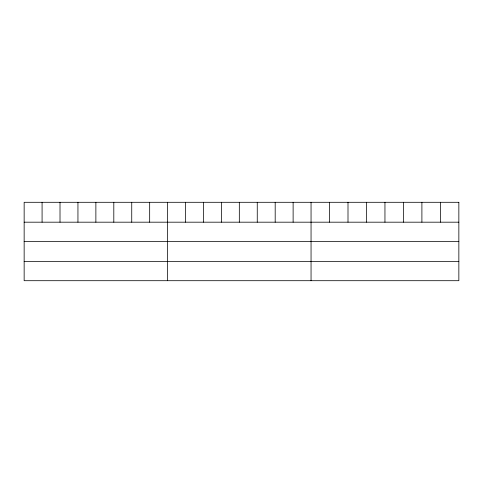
<?xml version="1.0" encoding="UTF-8"?>
<svg xmlns="http://www.w3.org/2000/svg" width="483" height="483" viewBox="0 0 483 483"><rect width="100%" height="100%" fill="white"/><g stroke="black" fill="none" stroke-linecap="round" stroke-linejoin="round"><path stroke-width="0.72" d="M24.15 222.186L458.85 222.186M24.15 241.494L458.85 241.494M24.15 261.388L458.85 261.388M440.375 202.299L440.375 222.186M421.9 202.299L421.9 222.186M403.426 202.299L403.426 222.186M384.951 202.299L384.951 222.186M366.476 202.299L366.476 222.186M348.001 202.299L348.001 222.186M329.527 202.299L329.527 222.186M311.052 202.299L311.052 280.701M293.121 202.299L293.121 222.186M275.189 202.299L275.189 222.186M257.258 202.299L257.258 222.186M239.326 202.299L239.326 222.186M221.395 202.299L221.395 222.186M203.464 202.299L203.464 222.186M185.532 202.299L185.532 222.186M167.601 202.299L167.601 280.701M149.67 202.299L149.67 222.186M131.738 202.299L131.738 222.186M113.807 202.299L113.807 222.186M95.876 202.299L95.876 222.186M77.944 202.299L77.944 222.186M60.013 202.299L60.013 222.186M42.081 202.299L42.081 222.186M458.85 202.299L24.15 202.299L24.15 280.701L458.85 280.701L458.85 202.299"/></g></svg>
